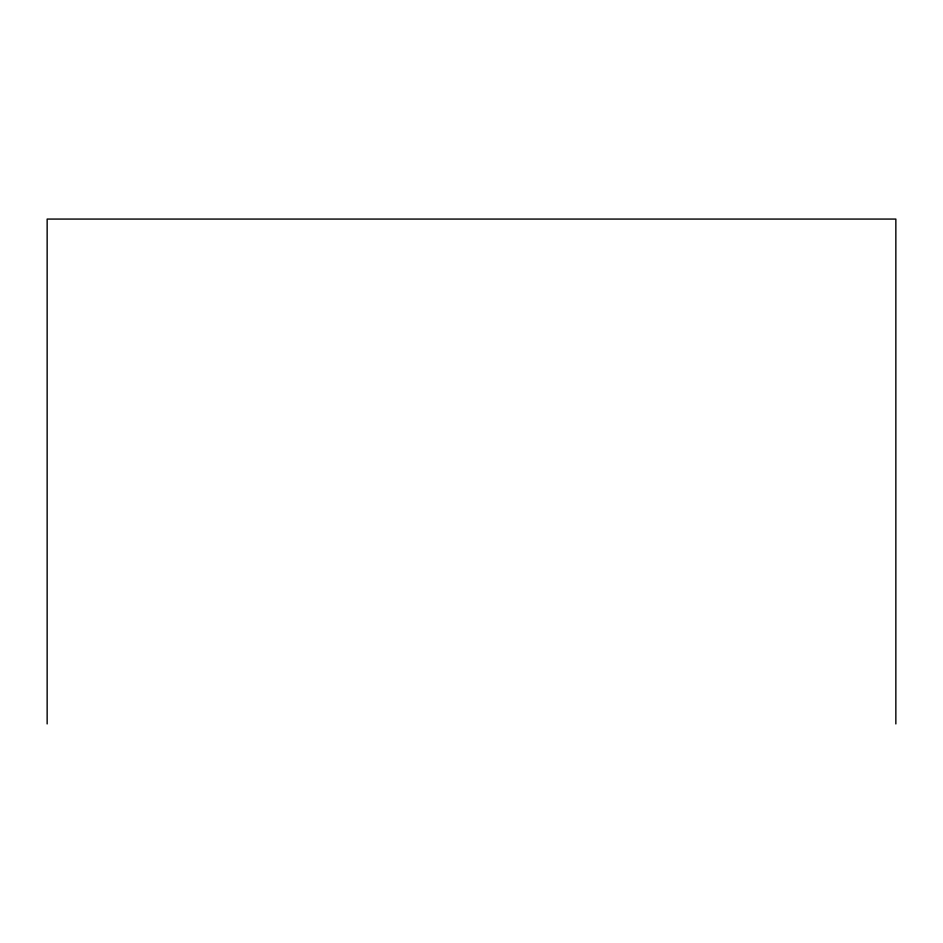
<?xml version="1.0" encoding="UTF-8"?>
<svg xmlns="http://www.w3.org/2000/svg" width="943" height="943" viewBox="0 0 943 943"><rect width="100%" height="100%" fill="white"/><g stroke="black" fill="none" stroke-linecap="round" stroke-linejoin="round"><path stroke-width="1.41" d="M895.85 723.929L895.85 219.071L47.15 219.071L47.15 723.929"/></g></svg>
